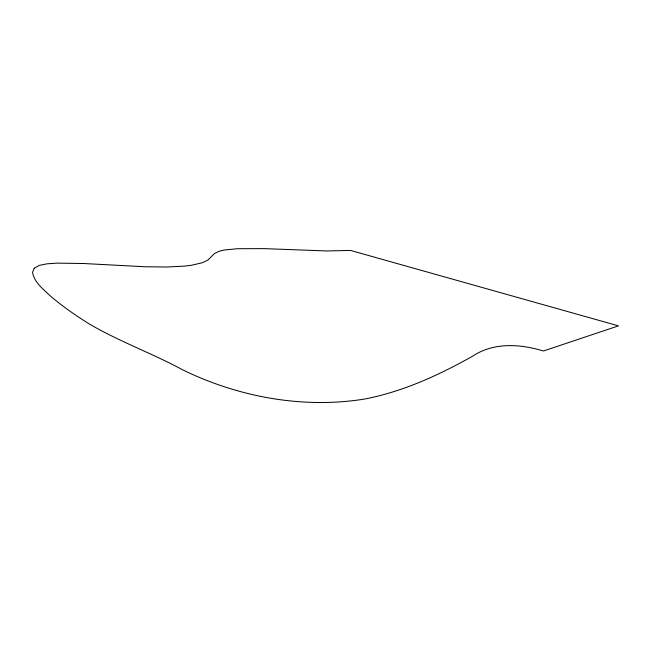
<?xml version="1.0" encoding="UTF-8"?>
<svg xmlns="http://www.w3.org/2000/svg" width="651" height="651" viewBox="0 0 651 651"><rect width="100%" height="100%" fill="white"/><g stroke="black" fill="none" stroke-linecap="round" stroke-linejoin="round"><path stroke-width="0.98" d="M34.194 268.318L32.55 272.313C34.218 282.55 43.357 289.182 50.339 295.977C62.976 306.678 76.574 316.183 90.701 324.792C120.419 341.954 152.855 353.672 183.021 370.012C239.031 397.232 303.496 409.023 365.244 398.949C403.376 391.414 439.189 375.057 472.87 356.032C493.938 342.084 520.328 343.98 543.447 350.995L618.45 325.866L350.572 250.44L326.794 250.96L264.396 248.633L237.501 248.715L224.31 250.008L219.411 251.14L214.407 253.597L207.946 260.026L202.567 262.678L191.63 265.242L184.502 266.113L166.916 267.008L145.027 266.755L83.93 263.533L57.296 263.118L46.888 263.834L39.133 265.429L34.194 268.318"/></g></svg>
